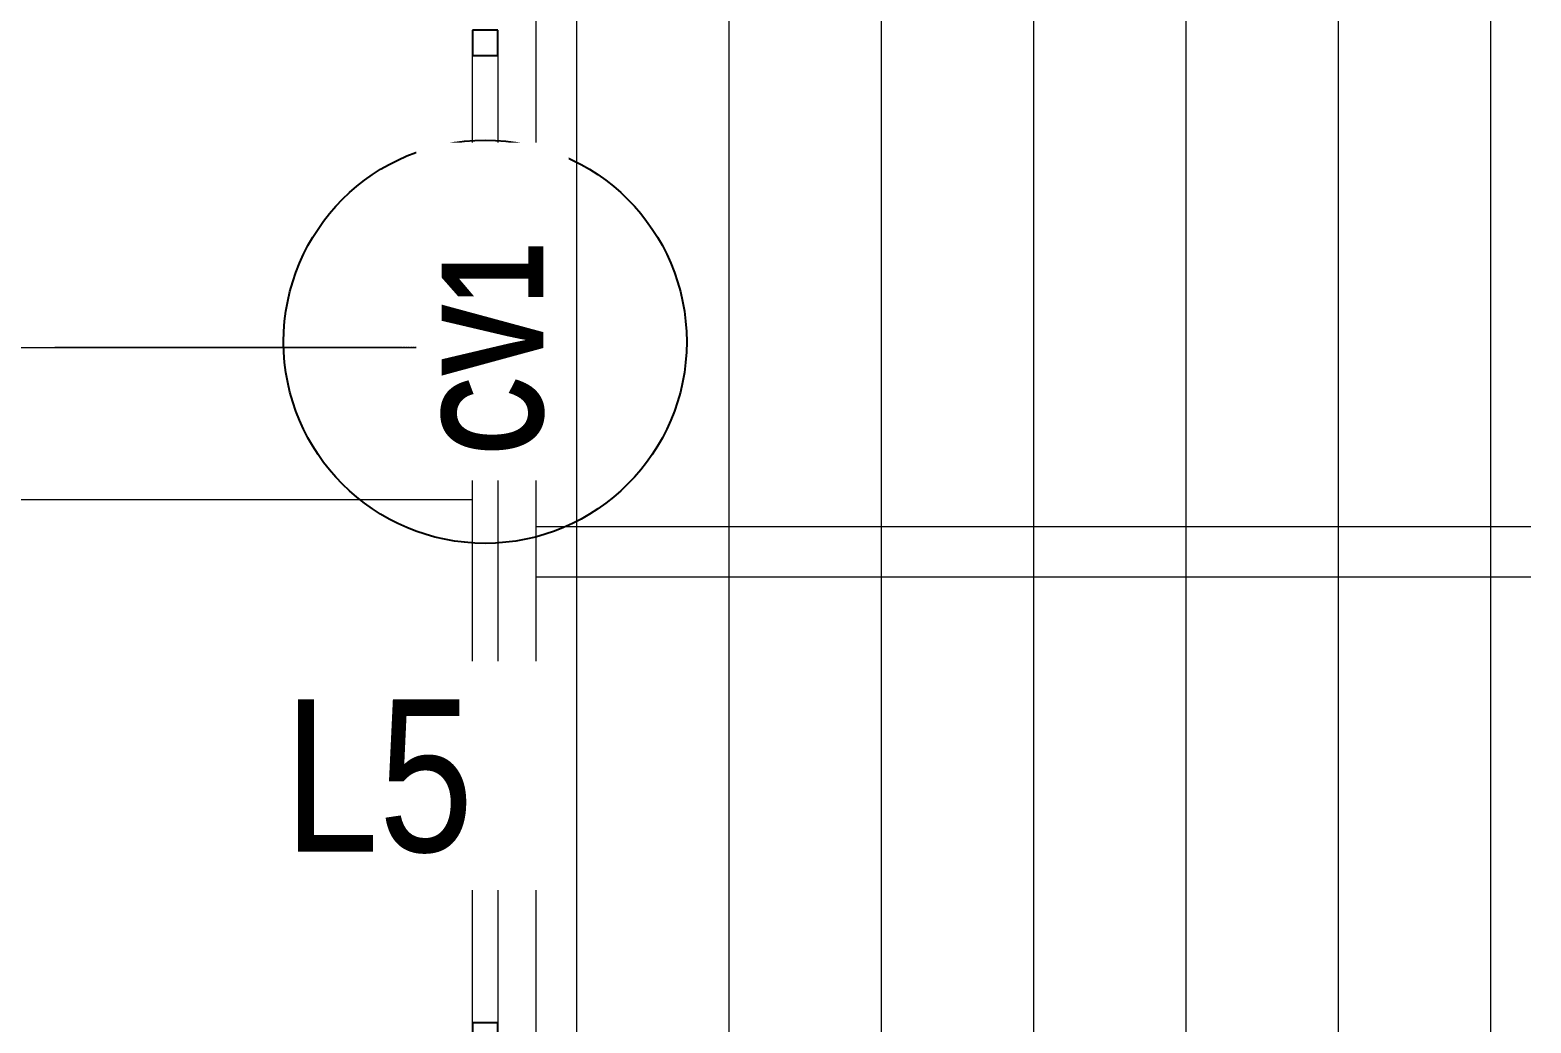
# Model space of a CAD drawing. Header units: centimetres. Extents: x -13617 to -9515, y -261 to 6553.
# Drawn here: x -11271.1 to -10975.5, y 3932.3 to 4127.7 of the extents above; entities that cross this region are included whole.
import ezdxf

# ---------------------------------------------------------------- set-up
doc = ezdxf.new("R2010")
doc.units = ezdxf.units.CM
for name, pattern in [('_Overhead', [0.47625, 0.3175, -0.15875]), ('_Overhead_2_', [0.47625, 0.3175, -0.15875]), ('Hidden', [0.714375, 0.47625, -0.238125])]:
    doc.linetypes.add(name, pattern=pattern)
for name, color, linetype, lineweight in [('A-ANNO-NOTE', 7, 'Continuous', 9), ('A-CLNG-PATT', 7, 'Continuous', 9), ('A-DETL-HDLN', 7, 'Hidden', 9), ('A-FLOR', 7, 'Continuous', 9), ('A-GLAZ-CWMG', 7, 'Continuous', 9), ('A-WALL', 7, 'Continuous', 9), ('E-LITE-EQPM', 7, 'Continuous', 9), ('E-LITE-EQPM-IDEN', 7, 'Continuous', 18), ('I-WALL', 7, 'Continuous', 9), ('M-EQPM', 7, 'Continuous', 9)]:
    doc.layers.add(name, color=color, linetype=linetype, lineweight=lineweight)
doc.styles.add('Arial_2', font='arial.ttf', dxfattribs={"width": 0.8, "height": 30})
doc.styles.add('Century Gothic_B', font='GOTHICB.TTF', dxfattribs={"width": 0.8, "height": 20})

# ---------------------------------------------------------------- blocks, each defined once
blk = doc.blocks.new('PQ_RVR_EST-01_ZZ_ZZ_MO_T_A_rvt-1-Planta patio maniobras')
at = {"layer": 'A-FLOR', "color": 254, "linetype": '_Overhead', "true_color": 0xd4d4d4}
blk.add_line((-11183.99, 4065.24), (-11266.22, 4065.24), dxfattribs=at)
blk = doc.blocks.new('Rectangular Mullion - 30 x 30 mm-1793946-Planta patio maniobras')
at = {"layer": 'A-GLAZ-CWMG', "color": 254, "true_color": 0xd4d4d4}
for p, q in [((-11183.99, 5105.09), (-11183.99, 5295.56)), ((-11178.99, 5295.56), (-11178.99, 5105.09))]:
    blk.add_line(p, q, dxfattribs=at)
blk = doc.blocks.new('Rectangular Mullion - 30 x 30 mm-1797259-Planta patio maniobras')
at = {"layer": 'A-GLAZ-CWMG', "color": 253, "lineweight": 25, "true_color": 0xaaaaaa}
for p, q in [((-2.5, 2.5), (2.5, 2.5)), ((-2.5, -2.5), (-2.5, 2.5)), ((2.5, 2.5), (2.5, -2.5)), ((2.5, -2.5), (-2.5, -2.5))]:
    blk.add_line(p, q, dxfattribs=at)
blk = doc.blocks.new('PQ_RVR_ARQ-01_ZZ_ZZ_MO_T_A_rvt-1-Planta patio maniobras')
at = {"layer": 'A-CLNG-PATT', "lineweight": 18, "true_color": 0xd4d4d4}
h = blk.add_hatch(dxfattribs=at)
h.set_pattern_fill('FP_3', color=254, style=0, pattern_type=2)
h.set_pattern_definition([(90, (-11553.432, 3523.523), (-30, 2e-15), [])])
h.paths.add_polyline_path([(-11171.49, 2368.52), (-11022.9, 2369.06), (-11022.9, 2618.22), (-11028.91, 2618.22), (-11028.91, 2620.14), (-11044.09, 2620.14), (-11044.09, 2679.44), (-11044.21, 2679.44), (-11044.21, 2674.44), (-11044.41, 2674.44), (-11044.41, 2674.24), (-11048.02, 2674.24), (-11048.02, 2674.44), (-11048.22, 2674.44), (-11048.26, 2677.44), (-11054.22, 2677.44), (-11054.22, 2685.44), (-11048.22, 2685.44), (-11048.22, 2843.52), (-11054.22, 2843.52), (-11054.22, 2851.52), (-11048.22, 2851.52), (-11048.22, 2851.86), (-11166.49, 2851.86), (-11166.49, 2854.4), (-11158.11, 2854.4), (-11158.11, 2879.32), (-11166.49, 2879.32), (-11166.49, 2881.86), (-10975.53, 2881.86), (-10975.53, 2934.13), (-10979.86, 2934.13), (-10979.86, 2935.99), (-10983.86, 2935.99), (-10983.86, 2883.61), (-10987.86, 2883.61), (-10987.86, 2935.99), (-10988.86, 2935.99), (-10988.86, 2883.01), (-11018.88, 2883.07), (-11018.88, 2935.99), (-11019.88, 2935.99), (-11019.88, 2883.61), (-11023.88, 2883.61), (-11023.88, 2935.99), (-11027.88, 2935.99), (-11027.88, 2934.13), (-11035.89, 2934.13), (-11035.89, 2942.13), (-11033.88, 2942.13), (-11033.88, 2991.16), (-11051.89, 2991.16), (-11051.89, 3031.17), (-11033.88, 3031.17), (-11033.88, 3080.2), (-11035.89, 3080.2), (-11035.89, 3088.2), (-11027.88, 3088.2), (-11027.88, 3086.34), (-11023.88, 3086.34), (-11023.88, 3138.72), (-11019.88, 3138.72), (-11019.88, 3086.34), (-11018.88, 3086.34), (-11018.88, 3139.32), (-10988.86, 3139.26), (-10988.86, 3086.34), (-10987.86, 3086.34), (-10987.86, 3138.72), (-10983.86, 3138.72), (-10983.86, 3086.34), (-10979.86, 3086.34), (-10979.86, 3088.2), (-10975.53, 3088.2), (-10975.53, 3728.02), (-10979.33, 3728.02), (-10979.33, 3805.3), (-10975.53, 3805.3), (-10975.53, 4597.73), (-10976.98, 4599.85), (-10978.69, 4604.35), (-10979.28, 4609.14), (-10978.69, 4613.93), (-10976.98, 4618.43), (-10975.53, 4620.55), (-10975.53, 4830.32), (-11171.49, 4829.58), (-11171.49, 2565.92), (-11037.55, 2565.92), (-11037.55, 2515.9), (-11171.49, 2515.9), (-11171.49, 2399.56)])
h.paths.add_polyline_path([(-11018.9, 2369.07), (-11017.9, 2369.08), (-11017.9, 2620.14), (-11018.9, 2620.14), (-11018.9, 2423.81)])
h.paths.add_polyline_path([(-10987.89, 2369.19), (-10986.89, 2369.19), (-10986.89, 2620.14), (-10987.89, 2620.14), (-10987.89, 2423.81)])
h.paths.add_polyline_path([(-10982.89, 2369.21), (-10975.53, 2369.23), (-10975.53, 2620.14), (-10976.88, 2620.14), (-10976.88, 2618.22), (-10982.89, 2618.22), (-10982.89, 2423.81)])
h.paths.add_polyline_path([(-11044.21, 2683.44), (-11044.09, 2683.44), (-11044.09, 2845.52), (-11044.21, 2845.52), (-11044.21, 2699.86)])
h.paths.add_polyline_path([(-11044.21, 2849.52), (-11044.09, 2849.52), (-11044.09, 2851.86), (-11044.21, 2851.86)])
h.paths.add_polyline_path([(-11132.71, 2854.4), (-11112.39, 2854.4), (-11112.39, 2879.32), (-11132.71, 2879.32)])
h.paths.add_polyline_path([(-11135.25, 2854.4), (-11135.25, 2879.32), (-11155.57, 2879.32), (-11155.57, 2854.4)])
h.paths.add_polyline_path([(-11044.09, 2854.4), (-11044.09, 2861.45), (-11043.81, 2861.87), (-11043.81, 2879.32), (-11064.13, 2879.32), (-11064.13, 2854.4), (-11048.22, 2854.4), (-11048.2, 2854.52), (-11048.02, 2854.52), (-11048.02, 2854.72), (-11044.41, 2854.72), (-11044.41, 2854.52), (-11044.21, 2854.52), (-11044.21, 2854.4)])
h.paths.add_polyline_path([(-11109.85, 2854.4), (-11089.53, 2854.4), (-11089.53, 2879.32), (-11109.85, 2879.32), (-11109.85, 2854.52)])
h.paths.add_polyline_path([(-11066.67, 2854.4), (-11066.67, 2879.32), (-11086.99, 2879.32), (-11086.99, 2854.4)])
h.paths.add_polyline_path([(-11041.27, 2865.75), (-11032.38, 2879.32), (-11041.27, 2879.32), (-11041.27, 2866.69)])
h.paths.add_polyline_path([(-10988.86, 2940.13), (-10987.86, 2940.13), (-10987.86, 3082.2), (-10988.86, 3082.2), (-10988.86, 2950.1)])
h.paths.add_polyline_path([(-10979.86, 2940.13), (-10979.86, 2942.13), (-10977.86, 2942.13), (-10977.86, 3080.2), (-10979.86, 3080.2), (-10979.86, 3082.2), (-10983.86, 3082.2), (-10983.86, 2940.13)])
h.paths.add_polyline_path([(-11019.88, 2940.13), (-11018.88, 2940.13), (-11018.88, 3082.2), (-11019.88, 3082.2), (-11019.88, 2950.1)])
h.paths.add_polyline_path([(-11023.88, 2940.13), (-11023.88, 3082.2), (-11027.88, 3082.12), (-11027.88, 3080.2), (-11029.88, 3080.2), (-11029.88, 3025.67), (-11027.76, 3025.67), (-11027.76, 2996.66), (-11029.88, 2996.66), (-11029.81, 2942.13), (-11027.88, 2942.13), (-11027.88, 2940.13)])
h.paths.add_polyline_path([(-11054.89, 2991.16), (-11054.89, 3031.17), (-11052.89, 3031.17), (-11052.89, 2991.16)])
h.paths.add_polyline_path([(-11074.22, 3129.45), (-11078.9, 3130.6), (-11083.17, 3132.84), (-11086.78, 3136.04), (-11089.52, 3140.01), (-11091.23, 3144.51), (-11091.81, 3149.3), (-11091.23, 3154.09), (-11089.52, 3158.59), (-11086.78, 3162.56), (-11083.17, 3165.76), (-11078.9, 3168), (-11074.22, 3169.15), (-11069.4, 3169.15), (-11064.72, 3168), (-11060.45, 3165.76), (-11056.84, 3162.56), (-11054.1, 3158.59), (-11052.39, 3154.09), (-11051.81, 3149.3), (-11052.39, 3144.51), (-11054.1, 3140.01), (-11056.84, 3136.04), (-11060.45, 3132.84), (-11064.72, 3130.6), (-11069.4, 3129.45), (-11073.35, 3129.45)])
h.paths.add_polyline_path([(-10989.99, 3141.05), (-11020, 3141.12), (-11020, 3151.33), (-11021, 3151.33), (-11021, 3146.5), (-11022, 3146.5), (-11022, 3146.68), (-11024.8, 3146.68), (-11024.8, 3146.86), (-11025, 3146.86), (-11025, 3149.55), (-11031.01, 3149.55), (-11031.01, 3156.7), (-11025, 3156.7), (-11025, 3410.27), (-11031.01, 3410.27), (-11031.01, 3417.42), (-11025, 3417.42), (-11025, 3617.66), (-11031.01, 3617.66), (-11031.01, 3624.81), (-11025, 3624.81), (-11025, 3825.05), (-11031.01, 3825.05), (-11031.01, 3832.2), (-11025, 3832.2), (-11025, 3834.89), (-11024.8, 3834.89), (-11024.8, 3835.07), (-11022, 3835.07), (-11022, 3835.96), (-11021, 3835.96), (-11020.95, 3830.42), (-11020, 3830.42), (-11020, 3840.73), (-10989.99, 3840.67), (-10989.88, 3837.69), (-10989.29, 3837.8), (-10988.14, 3837.7), (-10987.07, 3837.22), (-10986.23, 3836.43), (-10985.75, 3835.45), (-10985.67, 3835.07), (-10985.19, 3835.07), (-10985.19, 3834.89), (-10984.99, 3834.89), (-10984.88, 3832.2), (-10978.98, 3832.2), (-10978.98, 3825.05), (-10984.99, 3825.05), (-10984.88, 3624.81), (-10978.98, 3624.81), (-10978.98, 3617.66), (-10984.99, 3617.66), (-10984.99, 3417.42), (-10978.98, 3417.42), (-10978.98, 3410.27), (-10984.99, 3410.27), (-10984.99, 3156.7), (-10978.98, 3156.7), (-10978.98, 3149.55), (-10984.99, 3149.55), (-10984.99, 3146.86), (-10985.19, 3146.86), (-10985.19, 3146.68), (-10987.99, 3146.68), (-10987.99, 3146.5), (-10988.99, 3146.53), (-10988.99, 3151.33), (-10989.99, 3151.33), (-10989.99, 3141.12)])
h.paths.add_polyline_path([(-10988.99, 3154.91), (-10988.99, 3250.35), (-10989.39, 3249.72), (-10989.99, 3248.46), (-10989.99, 3154.91)])
h.paths.add_polyline_path([(-11021, 3154.91), (-11020, 3154.91), (-11020, 3412.19), (-11021, 3412.19), (-11021, 3166.98)])
h.paths.add_polyline_path([(-10989.99, 3258.25), (-10988.99, 3258.75), (-10988.99, 3412.19), (-10989.99, 3412.19), (-10989.99, 3258.25)])
h.paths.add_polyline_path([(-11020, 3415.5), (-11020, 3619.58), (-11021, 3619.58), (-11020.95, 3415.5)])
h.paths.add_polyline_path([(-10988.99, 3415.5), (-10989.02, 3521.21), (-10989.39, 3520.64), (-10989.99, 3519.38), (-10989.99, 3415.5)])
h.paths.add_polyline_path([(-10989.99, 3529.17), (-10988.99, 3529.67), (-10988.99, 3619.58), (-10989.99, 3619.58), (-10989.99, 3529.17)])
h.paths.add_polyline_path([(-11021, 3622.89), (-11020, 3622.89), (-11020, 3816.72), (-11021, 3815.93), (-11021, 3623.02)])
h.paths.add_polyline_path([(-10989.99, 3622.89), (-10988.99, 3622.89), (-10988.99, 3826.84), (-10989.99, 3826.84), (-10989.99, 3623.02)])
h.paths.add_polyline_path([(-11069.83, 3781.95), (-11074.65, 3781.95), (-11079.34, 3783.11), (-11083.6, 3785.35), (-11087.21, 3788.54), (-11089.95, 3792.51), (-11091.66, 3797.02), (-11092.24, 3801.81), (-11091.66, 3806.59), (-11089.95, 3811.1), (-11087.21, 3815.07), (-11083.6, 3818.27), (-11079.34, 3820.51), (-11074.65, 3821.66), (-11069.83, 3821.66), (-11065.15, 3820.51), (-11060.88, 3818.27), (-11057.27, 3815.07), (-11054.53, 3811.1), (-11052.82, 3806.59), (-11052.24, 3801.81), (-11052.82, 3797.02), (-11054.53, 3792.51), (-11057.27, 3788.54), (-11060.88, 3785.35), (-11065.15, 3783.11), (-11066.37, 3782.81)])
h.paths.add_polyline_path([(-11021, 3816.89), (-11020, 3817.69), (-11020, 3826.84), (-11021, 3826.84), (-11021, 3817.62)])
h.paths.add_polyline_path([(-10988.99, 3830.42), (-10988.99, 3832.37), (-10989.99, 3832.31), (-10989.99, 3830.42)])
at = {"layer": 'A-FLOR', "color": 254, "linetype": '_Overhead_2_', "true_color": 0xd4d4d4}
for p, q in [((-11197.92, 4065.24), (-11266.22, 4065.24)), ((-11183.99, 4065.24), (-11197.92, 4065.24))]:
    blk.add_line(p, q, dxfattribs=at)
at = {"layer": 'A-WALL', "color": 253, "true_color": 0xaaaaaa}
for p, q in [((-11452.12, 4065.24), (-11183.99, 4065.24)), ((-11197.92, 4065.24), (-11266.22, 4065.24)), ((-11183.99, 4035.24), (-11482.21, 4035.24))]:
    blk.add_line(p, q, dxfattribs=at)
at = {"layer": 'I-WALL', "color": 253, "true_color": 0xaaaaaa}
for p, q in [((-11171.49, 4856.74), (-11171.49, 2584.66)), ((-11171.49, 4030.01), (-10975.53, 4030.01)), ((-10975.53, 4020.01), (-11171.49, 4020.01))]:
    blk.add_line(p, q, dxfattribs=at)
at = {"layer": 'A-GLAZ-CWMG', "color": 254, "lineweight": 18, "true_color": 0xd4d4d4, "extrusion": (0, 0, -1), "rotation": 270.0000000000002}
for p in [(11181.49, 4125.24), (11181.49, 3929.77)]:
    blk.add_blockref('Rectangular Mullion - 30 x 30 mm-1797259-Planta patio maniobras', p, dxfattribs=at)
at = {"layer": 'A-GLAZ-CWMG', "color": 254, "lineweight": 18, "true_color": 0xd4d4d4}
blk.add_blockref('Rectangular Mullion - 30 x 30 mm-1793946-Planta patio maniobras', (0, -1172.81), dxfattribs=at)
blk = doc.blocks.new('RVR-PQ-Dispositivo - Camara videovigilancia-1745171-Planta patio maniobras')
at = {"layer": 'M-EQPM', "color": 1, "lineweight": 25, "true_color": 0xff0000}
for p, q in [((-11186.49, 4083.03), (-11186.49, 4093.03)), ((-11181.49, 4093.03), (-11186.49, 4093.03)), ((-11181.49, 4093.03), (-11181.49, 4083.03)), ((-11186.49, 4083.03), (-11181.49, 4083.03))]:
    blk.add_line(p, q, dxfattribs=at)
blk = doc.blocks.new('PROLIT_V_3_AS_206W - Standart-V161-Planta patio maniobras')
at = {"layer": 'A-DETL-HDLN', "color": 30, "linetype": 'Continuous', "lineweight": 25, "true_color": 0xff8000}
for p, q in [((-11191.31, 2811.23), (-11191.33, 2811.23)), ((-11189.65, 2813.48), (-11189.66, 2813.48)), ((-11188.86, 2813.48), (-11188.88, 2813.48)), ((-11186.73, 2811.23), (-11186.75, 2811.23)), ((-11191.33, 2789.23), (-11191.31, 2789.23)), ((-11189.66, 2788.83), (-11189.65, 2788.83)), ((-11188.88, 2788.83), (-11188.86, 2788.83)), ((-11186.75, 2789.23), (-11186.73, 2789.23))]:
    blk.add_line(p, q, dxfattribs=at)
at = {"layer": 'E-LITE-EQPM', "color": 30, "lineweight": 25, "true_color": 0xff8000}
for p, q in [((-11198.99, 2817.28), (-11198.46, 2817.28)), ((-11198.99, 2817.28), (-11198.99, 2817.04)), ((-11193.7, 2817.28), (-11198.46, 2817.28)), ((-11198.46, 2817.28), (-11198.46, 2816.5)), ((-11195.95, 2817.58), (-11197.42, 2817.58)), ((-11197.18, 2817.58), (-11197.42, 2817.58)), ((-11197.42, 2817.58), (-11197.42, 2817.28)), ((-11197.42, 2817.28), (-11197.42, 2817.58)), ((-11196.74, 2818.58), (-11195.92, 2818.58)), ((-11196.74, 2818.58), (-11196.74, 2817.58)), ((-11195.95, 2817.58), (-11195.95, 2817.28)), ((-11195.95, 2817.28), (-11195.95, 2817.58)), ((-11184.91, 2817.58), (-11195.95, 2817.58)), ((-11195.92, 2818.58), (-11194.96, 2818.58)), ((-11195.92, 2818.58), (-11195.92, 2817.58)), ((-11194.96, 2818.58), (-11194.81, 2818.58)), ((-11194.96, 2818.58), (-11194.96, 2817.58)), ((-11194.81, 2818.58), (-11194.81, 2817.58)), ((-11193.7, 2817.28), (-11185.1, 2817.28)), ((-11193.09, 2817.28), (-11193.09, 2816.5)), ((-11192.55, 2817.04), (-11192.55, 2817.28)), ((-11185.1, 2817.28), (-11181.79, 2809.65)), ((-11181.49, 2809.71), (-11184.91, 2817.58)), ((-11222.83, 2816.54), (-11222.83, 2783.94)), ((-11198.77, 2817.04), (-11222.33, 2817.04)), ((-11220.52, 2814.11), (-11220.52, 2786.64)), ((-11192.33, 2815.11), (-11219.52, 2815.11)), ((-11198.46, 2816.5), (-11198.77, 2816.5)), ((-11198.46, 2816.5), (-11193.09, 2816.5)), ((-11192.78, 2816.5), (-11193.09, 2816.5)), ((-11189.51, 2817.04), (-11192.78, 2817.04)), ((-11191.33, 2811.23), (-11191.33, 2814.11)), ((-11189.01, 2813.48), (-11189.01, 2816.54)), ((-11218.14, 2812.27), (-11217.86, 2812.27)), ((-11218.14, 2812.27), (-11218.14, 2811.06)), ((-11217.85, 2812.27), (-11217.85, 2811.06)), ((-11212.7, 2812.27), (-11217.85, 2812.27)), ((-11212.7, 2812.27), (-11199.84, 2812.27)), ((-11212.7, 2812.27), (-11212.7, 2811.06)), ((-11194.68, 2812.27), (-11199.84, 2812.27)), ((-11199.84, 2812.27), (-11199.84, 2811.06)), ((-11194.68, 2811.06), (-11194.68, 2812.27)), ((-11194.67, 2812.27), (-11194.4, 2812.27)), ((-11194.4, 2812.27), (-11194.4, 2811.06)), ((-11191.33, 2811.23), (-11191.33, 2789.23)), ((-11191.17, 2811.23), (-11191.33, 2811.23)), ((-11191.17, 2811.23), (-11186.88, 2811.23)), ((-11189.96, 2811.98), (-11189.96, 2811.23)), ((-11189.26, 2811.98), (-11189.96, 2811.98)), ((-11189.66, 2813.48), (-11189.66, 2811.98)), ((-11189.26, 2813.48), (-11189.66, 2813.48)), ((-11188.86, 2813.48), (-11189.26, 2813.48)), ((-11188.57, 2811.98), (-11189.26, 2811.98)), ((-11188.86, 2811.98), (-11188.86, 2813.48)), ((-11188.57, 2811.23), (-11188.57, 2811.98)), ((-11186.73, 2811.23), (-11186.88, 2811.23)), ((-11186.73, 2789.23), (-11186.73, 2811.23)), ((-11219.95, 2809.81), (-11219.68, 2809.81)), ((-11219.95, 2809.81), (-11219.95, 2808.46)), ((-11219.68, 2808.46), (-11219.95, 2808.46)), ((-11219.67, 2809.81), (-11219.67, 2808.46)), ((-11214.51, 2809.81), (-11219.67, 2809.81)), ((-11219.67, 2808.46), (-11214.51, 2808.46)), ((-11217.86, 2811.06), (-11218.14, 2811.06)), ((-11217.85, 2811.06), (-11212.7, 2811.06)), ((-11214.51, 2809.81), (-11197.26, 2809.81)), ((-11214.51, 2809.81), (-11214.51, 2808.46)), ((-11197.26, 2808.46), (-11214.51, 2808.46)), ((-11199.84, 2811.06), (-11212.7, 2811.06)), ((-11199.84, 2811.06), (-11194.68, 2811.06)), ((-11192.1, 2809.81), (-11197.26, 2809.81)), ((-11197.26, 2809.81), (-11197.26, 2808.46)), ((-11197.26, 2808.46), (-11192.1, 2808.46)), ((-11194.4, 2811.06), (-11194.67, 2811.06)), ((-11192.1, 2808.46), (-11192.1, 2809.81)), ((-11192.09, 2809.81), (-11191.82, 2809.81)), ((-11191.82, 2808.46), (-11192.09, 2808.46)), ((-11191.82, 2809.81), (-11191.82, 2808.46)), ((-11181.79, 2809.65), (-11181.79, 2790.81)), ((-11181.49, 2790.75), (-11181.49, 2809.71)), ((-11219.95, 2807.27), (-11219.68, 2807.27)), ((-11219.95, 2807.27), (-11219.95, 2805.92)), ((-11219.68, 2805.92), (-11219.95, 2805.92)), ((-11219.67, 2807.27), (-11219.67, 2805.92)), ((-11214.51, 2807.27), (-11219.67, 2807.27)), ((-11219.67, 2805.92), (-11214.51, 2805.92)), ((-11214.51, 2807.27), (-11197.26, 2807.27)), ((-11214.51, 2807.27), (-11214.51, 2805.92)), ((-11197.26, 2805.92), (-11214.51, 2805.92)), ((-11192.1, 2807.27), (-11197.26, 2807.27)), ((-11197.26, 2807.27), (-11197.26, 2805.92)), ((-11197.26, 2805.92), (-11192.1, 2805.92)), ((-11192.1, 2805.92), (-11192.1, 2807.27)), ((-11192.09, 2807.27), (-11191.82, 2807.27)), ((-11191.82, 2805.92), (-11192.09, 2805.92)), ((-11191.82, 2807.27), (-11191.82, 2805.92)), ((-11219.95, 2804.72), (-11219.68, 2804.72)), ((-11219.95, 2804.72), (-11219.95, 2803.38)), ((-11219.68, 2803.38), (-11219.95, 2803.38)), ((-11219.67, 2804.72), (-11219.67, 2803.38)), ((-11214.51, 2804.72), (-11219.67, 2804.72)), ((-11219.67, 2803.38), (-11214.51, 2803.38)), ((-11214.51, 2804.72), (-11197.26, 2804.72)), ((-11214.51, 2804.72), (-11214.51, 2803.38)), ((-11197.26, 2803.38), (-11214.51, 2803.38)), ((-11192.1, 2804.72), (-11197.26, 2804.72)), ((-11197.26, 2804.72), (-11197.26, 2803.38)), ((-11197.26, 2803.38), (-11192.1, 2803.38)), ((-11192.1, 2803.38), (-11192.1, 2804.72)), ((-11192.09, 2804.72), (-11191.82, 2804.72)), ((-11191.82, 2803.38), (-11192.09, 2803.38)), ((-11191.82, 2804.72), (-11191.82, 2803.38)), ((-11219.95, 2802.19), (-11219.68, 2802.19)), ((-11219.95, 2802.19), (-11219.95, 2800.84)), ((-11219.68, 2800.84), (-11219.95, 2800.84)), ((-11219.95, 2799.64), (-11219.68, 2799.64)), ((-11219.95, 2799.64), (-11219.95, 2798.3)), ((-11219.67, 2802.19), (-11219.67, 2800.84)), ((-11214.51, 2802.19), (-11219.67, 2802.19)), ((-11219.67, 2800.84), (-11214.51, 2800.84)), ((-11219.67, 2799.64), (-11219.67, 2798.3)), ((-11214.51, 2799.64), (-11219.67, 2799.64)), ((-11214.51, 2802.19), (-11197.26, 2802.19)), ((-11214.51, 2802.19), (-11214.51, 2800.84)), ((-11197.26, 2800.84), (-11214.51, 2800.84)), ((-11214.51, 2799.64), (-11197.26, 2799.64)), ((-11214.51, 2799.64), (-11214.51, 2798.3)), ((-11192.1, 2802.19), (-11197.26, 2802.19)), ((-11197.26, 2802.19), (-11197.26, 2800.84)), ((-11197.26, 2800.84), (-11192.1, 2800.84)), ((-11192.1, 2799.64), (-11197.26, 2799.64)), ((-11197.26, 2799.64), (-11197.26, 2798.3)), ((-11192.1, 2800.84), (-11192.1, 2802.19)), ((-11192.1, 2798.3), (-11192.1, 2799.64)), ((-11192.09, 2802.19), (-11191.82, 2802.19)), ((-11191.82, 2800.84), (-11192.09, 2800.84)), ((-11192.09, 2799.64), (-11191.82, 2799.64)), ((-11191.82, 2802.19), (-11191.82, 2800.84)), ((-11191.82, 2799.64), (-11191.82, 2798.3)), ((-11187.24, 2801.64), (-11190.84, 2801.64)), ((-11190.84, 2801.64), (-11190.84, 2798.04)), ((-11188.44, 2801.34), (-11188.69, 2801.34)), ((-11188.69, 2801.34), (-11188.69, 2800.47)), ((-11188.69, 2800.47), (-11187.52, 2800.47)), ((-11187.52, 2800.42), (-11188.69, 2800)), ((-11188.69, 2800), (-11188.69, 2799.68)), ((-11188.69, 2799.68), (-11187.52, 2799.25)), ((-11188.44, 2800.8), (-11188.44, 2801.34)), ((-11188.22, 2800.8), (-11188.44, 2800.8)), ((-11188.29, 2799.84), (-11188, 2799.95)), ((-11188, 2799.72), (-11188.29, 2799.84)), ((-11187.99, 2801.34), (-11188.22, 2801.34)), ((-11188.22, 2801.34), (-11188.22, 2800.8)), ((-11188, 2799.95), (-11188, 2799.72)), ((-11188, 2799.72), (-11188, 2799.95)), ((-11187.99, 2800.8), (-11187.99, 2801.34)), ((-11187.77, 2800.8), (-11187.99, 2800.8)), ((-11187.52, 2801.34), (-11187.77, 2801.34)), ((-11187.77, 2801.34), (-11187.77, 2800.8)), ((-11187.77, 2799.99), (-11187.52, 2800.09)), ((-11187.77, 2799.68), (-11187.77, 2799.99)), ((-11187.52, 2799.59), (-11187.77, 2799.68)), ((-11187.52, 2800.47), (-11187.52, 2801.34)), ((-11187.52, 2800.09), (-11187.52, 2800.42)), ((-11187.52, 2799.25), (-11187.52, 2799.59)), ((-11187.24, 2798.04), (-11187.24, 2801.64)), ((-11219.68, 2798.3), (-11219.95, 2798.3)), ((-11219.95, 2797.1), (-11219.68, 2797.1)), ((-11219.95, 2797.1), (-11219.95, 2795.76)), ((-11219.67, 2798.3), (-11214.51, 2798.3)), ((-11219.67, 2797.1), (-11219.67, 2795.76)), ((-11214.51, 2797.1), (-11219.67, 2797.1)), ((-11197.26, 2798.3), (-11214.51, 2798.3)), ((-11214.51, 2797.1), (-11197.26, 2797.1)), ((-11214.51, 2797.1), (-11214.51, 2795.76)), ((-11197.26, 2798.3), (-11192.1, 2798.3)), ((-11192.1, 2797.1), (-11197.26, 2797.1)), ((-11197.26, 2797.1), (-11197.26, 2795.76)), ((-11192.1, 2795.76), (-11192.1, 2797.1)), ((-11191.82, 2798.3), (-11192.09, 2798.3)), ((-11192.09, 2797.1), (-11191.82, 2797.1)), ((-11191.82, 2797.1), (-11191.82, 2795.76)), ((-11190.84, 2798.04), (-11187.24, 2798.04)), ((-11188.69, 2799.21), (-11188.69, 2798.33)), ((-11188.44, 2799.21), (-11188.69, 2799.21)), ((-11188.69, 2798.33), (-11187.52, 2798.33)), ((-11188.44, 2798.67), (-11188.44, 2799.21)), ((-11188.22, 2798.67), (-11188.44, 2798.67)), ((-11187.99, 2799.21), (-11188.22, 2799.21)), ((-11188.22, 2799.21), (-11188.22, 2798.67)), ((-11187.99, 2798.67), (-11187.99, 2799.21)), ((-11187.77, 2798.67), (-11187.99, 2798.67)), ((-11187.52, 2799.21), (-11187.77, 2799.21)), ((-11187.77, 2799.21), (-11187.77, 2798.67)), ((-11187.52, 2798.33), (-11187.52, 2799.21)), ((-11219.68, 2795.76), (-11219.95, 2795.76)), ((-11219.95, 2794.56), (-11219.68, 2794.56)), ((-11219.95, 2794.56), (-11219.95, 2793.22)), ((-11219.67, 2795.76), (-11214.51, 2795.76)), ((-11219.67, 2794.56), (-11219.67, 2793.22)), ((-11214.51, 2794.56), (-11219.67, 2794.56)), ((-11197.26, 2795.76), (-11214.51, 2795.76)), ((-11214.51, 2794.56), (-11197.26, 2794.56)), ((-11214.51, 2794.56), (-11214.51, 2793.22)), ((-11197.26, 2795.76), (-11192.1, 2795.76)), ((-11192.1, 2794.56), (-11197.26, 2794.56)), ((-11197.26, 2794.56), (-11197.26, 2793.22)), ((-11192.1, 2793.22), (-11192.1, 2794.56)), ((-11191.82, 2795.76), (-11192.09, 2795.76)), ((-11192.09, 2794.56), (-11191.82, 2794.56)), ((-11191.82, 2794.56), (-11191.82, 2793.22)), ((-11219.68, 2793.22), (-11219.95, 2793.22)), ((-11219.95, 2792.03), (-11219.68, 2792.03)), ((-11219.95, 2792.03), (-11219.95, 2790.68)), ((-11219.68, 2790.68), (-11219.95, 2790.68)), ((-11219.67, 2793.22), (-11214.51, 2793.22)), ((-11219.67, 2792.03), (-11219.67, 2790.68)), ((-11214.51, 2792.03), (-11219.67, 2792.03)), ((-11219.67, 2790.68), (-11214.51, 2790.68)), ((-11197.26, 2793.22), (-11214.51, 2793.22)), ((-11214.51, 2792.03), (-11197.26, 2792.03)), ((-11214.51, 2792.03), (-11214.51, 2790.68)), ((-11197.26, 2790.68), (-11214.51, 2790.68)), ((-11197.26, 2793.22), (-11192.1, 2793.22)), ((-11192.1, 2792.03), (-11197.26, 2792.03)), ((-11197.26, 2792.03), (-11197.26, 2790.68)), ((-11197.26, 2790.68), (-11192.1, 2790.68)), ((-11192.1, 2790.68), (-11192.1, 2792.03)), ((-11191.82, 2793.22), (-11192.09, 2793.22)), ((-11192.09, 2792.03), (-11191.82, 2792.03)), ((-11191.82, 2790.68), (-11192.09, 2790.68)), ((-11191.82, 2792.03), (-11191.82, 2790.68)), ((-11181.79, 2790.81), (-11185.1, 2783.19)), ((-11184.91, 2782.89), (-11181.49, 2790.75)), ((-11218.14, 2789.41), (-11217.86, 2789.41)), ((-11218.14, 2789.41), (-11218.14, 2788.2)), ((-11217.86, 2788.2), (-11218.14, 2788.2)), ((-11217.85, 2789.41), (-11217.85, 2788.2)), ((-11212.7, 2789.41), (-11217.85, 2789.41)), ((-11217.85, 2788.2), (-11212.7, 2788.2)), ((-11212.7, 2789.41), (-11199.84, 2789.41)), ((-11212.7, 2789.41), (-11212.7, 2788.2)), ((-11199.84, 2788.2), (-11212.7, 2788.2)), ((-11194.68, 2789.41), (-11199.84, 2789.41)), ((-11199.84, 2789.41), (-11199.84, 2788.2)), ((-11199.84, 2788.2), (-11194.68, 2788.2)), ((-11194.68, 2788.2), (-11194.68, 2789.41)), ((-11194.67, 2789.41), (-11194.4, 2789.41)), ((-11194.4, 2788.2), (-11194.67, 2788.2)), ((-11194.4, 2789.41), (-11194.4, 2788.2)), ((-11191.33, 2789.23), (-11191.17, 2789.23)), ((-11191.33, 2786.64), (-11191.33, 2789.23)), ((-11186.88, 2789.23), (-11191.17, 2789.23)), ((-11189.66, 2789.23), (-11189.66, 2788.83)), ((-11189.66, 2788.83), (-11189.26, 2788.83)), ((-11189.26, 2788.83), (-11188.86, 2788.83)), ((-11189.01, 2783.94), (-11189.01, 2788.83)), ((-11188.86, 2788.83), (-11188.86, 2789.23)), ((-11186.88, 2789.23), (-11186.73, 2789.23)), ((-11219.52, 2785.64), (-11192.33, 2785.64)), ((-11222.33, 2783.44), (-11198.77, 2783.44)), ((-11198.84, 2783.43), (-11219.48, 2783.43)), ((-11198.99, 2783.43), (-11198.99, 2783.21)), ((-11198.46, 2783.21), (-11198.99, 2783.21)), ((-11198.77, 2783.99), (-11198.46, 2783.99)), ((-11193.09, 2783.99), (-11198.46, 2783.99)), ((-11198.46, 2783.99), (-11198.46, 2783.21)), ((-11198.46, 2783.21), (-11193.09, 2783.21)), ((-11195.95, 2783.19), (-11197.42, 2783.19)), ((-11197.18, 2783.19), (-11197.42, 2783.19)), ((-11197.42, 2782.89), (-11197.42, 2783.19)), ((-11197.42, 2783.19), (-11197.42, 2782.89)), ((-11197.42, 2782.89), (-11197.18, 2782.89)), ((-11197.42, 2782.89), (-11195.95, 2782.89)), ((-11196.74, 2782.89), (-11196.74, 2781.89)), ((-11195.92, 2781.89), (-11196.74, 2781.89)), ((-11195.95, 2783.19), (-11195.95, 2782.89)), ((-11195.95, 2782.89), (-11195.95, 2783.19)), ((-11185.1, 2783.19), (-11195.95, 2783.19)), ((-11184.91, 2782.89), (-11195.95, 2782.89)), ((-11195.92, 2782.89), (-11195.92, 2781.89)), ((-11194.96, 2781.89), (-11195.92, 2781.89)), ((-11194.96, 2782.89), (-11194.96, 2781.89)), ((-11194.81, 2781.89), (-11194.96, 2781.89)), ((-11194.81, 2782.89), (-11194.81, 2781.89)), ((-11193.09, 2783.99), (-11192.78, 2783.99)), ((-11193.09, 2783.99), (-11193.09, 2783.21)), ((-11192.55, 2783.21), (-11193.09, 2783.21)), ((-11192.78, 2783.44), (-11189.51, 2783.44)), ((-11192.36, 2783.43), (-11192.71, 2783.43)), ((-11192.55, 2783.21), (-11192.55, 2783.43))]:
    blk.add_line(p, q, dxfattribs=at)
for centre, radius, start, end in [((-11222.33, 2816.54), 0.5, 90, 180), ((-11222.33, 2816.54), 0.5, 105, 180), ((-11219.52, 2814.11), 1, 90, 180), ((-11219.52, 2814.11), 1, 90, 165), ((-11192.33, 2814.11), 1, 60, 90), ((-11192.33, 2814.11), 1, 0, 90), ((-11192.33, 2814.11), 1, 0, 45), ((-11189.51, 2816.54), 0.5, 0, 90), ((-11189.51, 2816.54), 0.5, 0, 75), ((-11219.52, 2786.64), 1, 180, 270), ((-11219.52, 2786.64), 1, 180, 270), ((-11192.33, 2786.64), 1, 270, 0), ((-11192.33, 2786.64), 1, 270, 345), ((-11222.33, 2783.94), 0.5, 180, 255), ((-11222.33, 2783.94), 0.5, 180, 270), ((-11189.51, 2783.94), 0.5, 270, 0), ((-11189.51, 2783.94), 0.5, 285, 0)]:
    blk.add_arc(centre, radius, start, end, dxfattribs=at)

msp = doc.modelspace()

# ---------------------------------------------------------------- block references
at = {"lineweight": 5}
msp.add_blockref('PQ_RVR_EST-01_ZZ_ZZ_MO_T_A_rvt-1-Planta patio maniobras', (0, 0), dxfattribs=at)

# ---------------------------------------------------------------- next in the draw order: block references
msp.add_blockref('PQ_RVR_ARQ-01_ZZ_ZZ_MO_T_A_rvt-1-Planta patio maniobras', (0, 0), dxfattribs=at)

# ---------------------------------------------------------------- next in the draw order: linework, layer by layer
at = {"layer": 'A-ANNO-NOTE', "color": 1, "lineweight": 25, "true_color": 0xff0000}
msp.add_circle((-11181.49, 4066.38), 39.69, dxfattribs=at)

# ---------------------------------------------------------------- next in the draw order: block references
at = {"layer": 'A-DETL-HDLN', "color": 30, "linetype": 'Continuous', "lineweight": 25, "true_color": 0xff8000}
msp.add_blockref('PROLIT_V_3_AS_206W - Standart-V161-Planta patio maniobras', (0, 1180.14), dxfattribs=at)
at = {"layer": 'M-EQPM', "color": 1, "lineweight": 25, "true_color": 0xff0000}
msp.add_blockref('RVR-PQ-Dispositivo - Camara videovigilancia-1745171-Planta patio maniobras', (0, 0), dxfattribs=at)

# ---------------------------------------------------------------- next in the draw order: texts
at = {"layer": 'A-ANNO-NOTE', "color": 1, "lineweight": 25, "true_color": 0xff0000, "insert": (-11190.04, 4044.11), "char_height": 20, "width": 56.4388, "attachment_point": 1, "rotation": 90, "style": 'Century Gothic_B', "bg_fill": 3, "box_fill_scale": 1.25, "bg_fill_color": 256, "bg_fill_true_color": 13158600, "bg_fill_transparency": 0}
msp.add_mtext('CV1', dxfattribs=at)
at = {"layer": 'E-LITE-EQPM-IDEN', "lineweight": 9, "insert": (-11221.09, 3995.98), "char_height": 30, "width": 46.1772, "attachment_point": 1, "style": 'Arial_2', "bg_fill": 3, "box_fill_scale": 1.25, "bg_fill_color": 256, "bg_fill_true_color": 13158600, "bg_fill_transparency": 0}
msp.add_mtext('L5', dxfattribs=at)

doc.saveas('drawing.dxf')
